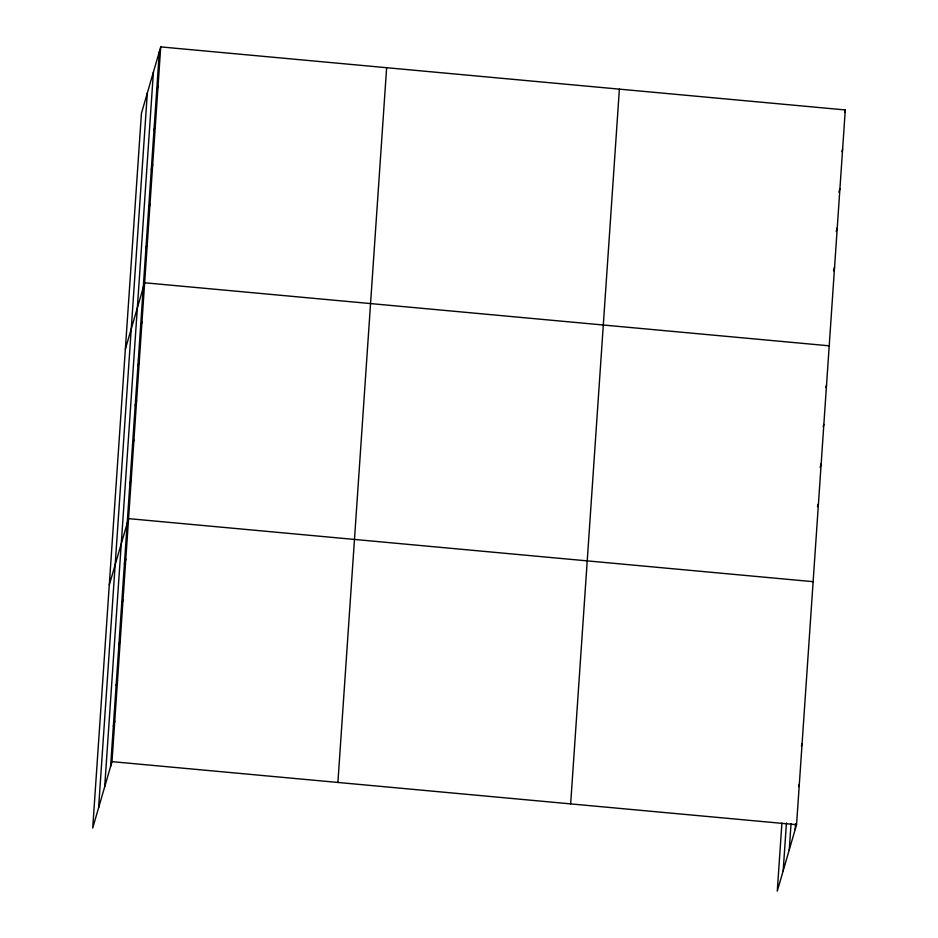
<?xml version="1.0" encoding="UTF-8"?>
<svg xmlns="http://www.w3.org/2000/svg" width="938" height="938" viewBox="0 0 938 938"><rect width="100%" height="100%" fill="white"/><g stroke="black" fill="none" stroke-linecap="round" stroke-linejoin="round"><path stroke-width="1.41" d="M98.607 807.724L147.336 92.979M104.693 786.783L153.422 72.038M110.602 766.463L159.331 51.719M160.726 46.9L141.439 113.31L92.71 828.055L111.997 761.644L160.726 46.9L845.29 109.945L796.561 824.69L777.274 891.1L781.905 823.118M337.903 782.456L386.632 67.7M570.656 803.889L619.385 89.145M783.183 870.781L786.431 823.036M789.257 849.84L791.039 823.799M795.166 829.509L795.565 823.728M156.646 91.021L158.053 86.214M153.973 130.335L155.368 125.528M151.288 169.649L152.683 164.83M148.603 208.963L150.01 204.144M145.929 248.265L147.325 243.458M125.352 349.171L144.651 282.772L829.215 345.817M140.571 326.893L141.966 322.074M137.886 366.207L139.281 361.388M135.213 405.509L136.608 400.702M132.528 444.823L133.923 440.016M129.843 484.137L131.25 479.318M109.277 585.042L128.565 518.632L813.129 581.677M124.402 563.949L125.809 559.13M121.647 604.447L123.042 599.64M118.88 644.957L120.287 640.138M116.124 685.455L117.52 680.636M113.357 725.953L114.764 721.146M844.599 112.361L845.29 109.945M841.914 151.663L842.617 149.259M838.889 192.184L839.932 188.573M836.204 231.498L837.259 227.887M833.53 270.801L834.574 267.189M825.839 387.535L826.53 385.131M823.154 426.849L823.857 424.433M820.129 467.359L821.172 463.747M817.444 506.672L818.147 504.257M801.392 746.097L802.084 743.693M798.625 786.595L799.328 784.191M111.997 761.644L796.561 824.69"/></g></svg>
